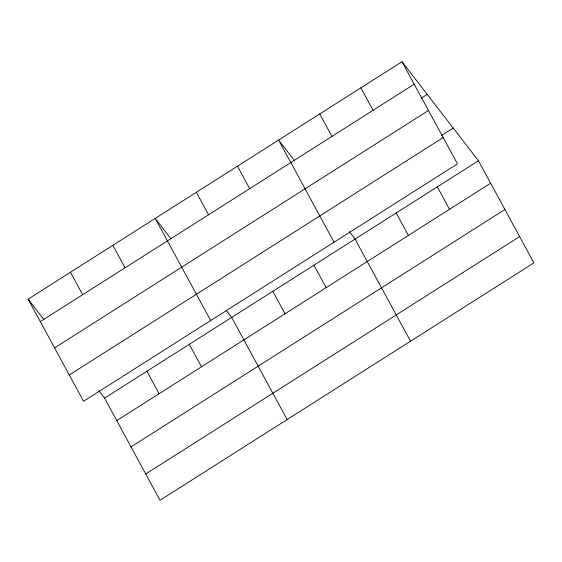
<?xml version="1.0" encoding="UTF-8"?>
<svg xmlns="http://www.w3.org/2000/svg" width="562" height="562" viewBox="0 0 562 562"><rect width="100%" height="100%" fill="white"/><g stroke="black" fill="none" stroke-linecap="round" stroke-linejoin="round"><path stroke-width="0.84" d="M401.992 61.729L457.447 163.865L83.555 401.261L28.1 299.125L401.992 61.729L478.445 160.739L533.9 262.875L160.008 500.271L104.553 398.135L98.772 390.646M40.302 321.597L414.194 84.195M421.345 98.132L427.218 94.402M54.577 347.885L428.469 110.489M441.465 135.526L453.218 128.066M69.281 374.973L443.172 137.578M104.553 398.135L478.445 160.739M116.748 420.601L490.64 183.205M131.023 446.895L504.915 209.493M145.734 473.984L519.625 236.581M294.376 160.493L278.612 140.071L334.067 242.208M349.276 231.593L355.058 239.075L410.513 341.218M170.989 238.829L155.224 218.414L210.68 320.551M226.416 310.61L231.677 317.418L287.133 419.554M28.1 299.125L43.871 319.546M437.313 186.851L449.516 209.317M360.867 87.841L373.063 110.314M396.189 212.963L408.384 235.429M319.736 113.96L331.938 136.425M313.933 265.194L326.129 287.66M237.48 166.183L249.683 188.649M272.802 291.306L285.004 313.772M196.349 192.295L208.551 214.768M189.303 344.323L201.498 366.789M112.85 245.313L125.045 267.786M146.928 371.229L159.123 393.695M70.475 272.219L82.677 294.692"/></g></svg>
